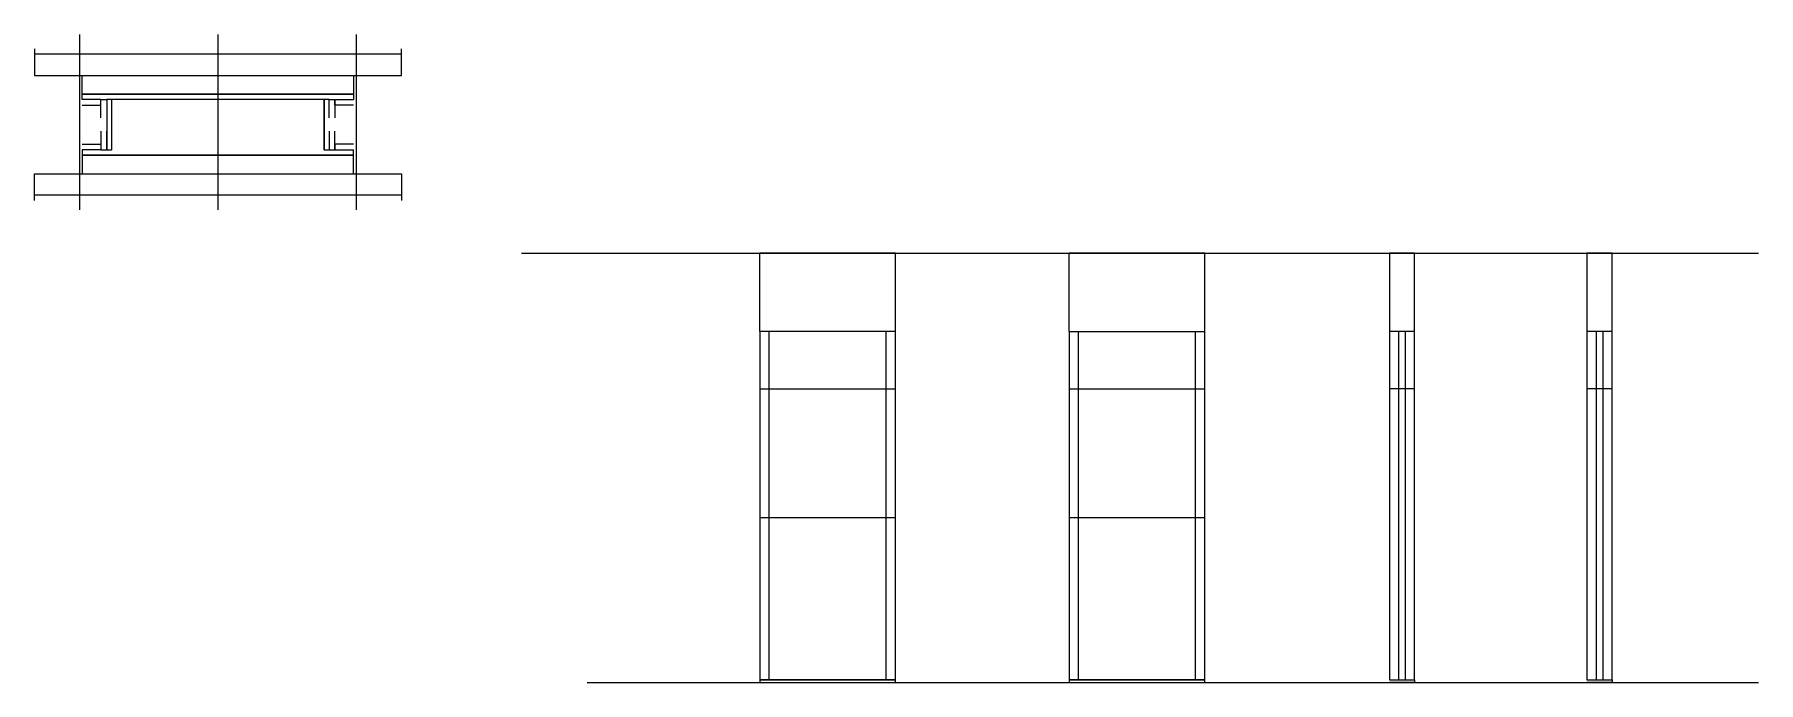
# Model space of a CAD drawing. Header units: metres. Extents: x 1920 to 3217, y 5089 to 5577.
import ezdxf

# ---------------------------------------------------------------- set-up
doc = ezdxf.new("R2010")
doc.units = ezdxf.units.M
for name, color, linetype in [('CHAPA', 7, 'Continuous'), ('COTA', 7, 'Continuous'), ('Hachura', 7, 'Continuous'), ('Madeira', 7, 'Continuous'), ('Nível', 7, 'Continuous'), ('Painéis', 7, 'Continuous'), ('Perfil Metálico', 7, 'Continuous'), ('SARR_2.2x7', 7, 'Continuous'), ('SARRAFO', 7, 'Continuous')]:
    doc.layers.add(name, color=color, linetype=linetype)

msp = doc.modelspace()

# ---------------------------------------------------------------- linework, layer by layer
at = {"layer": 'CHAPA', "color": 7, "lineweight": 25}
for points in [[(1955.9, 5528.1), (1955.9, 5532.1), (2159.9, 5532.1), (2159.9, 5528.1)], [(1955.9, 5528.1), (1955.9, 5532.1), (2159.9, 5532.1), (2159.9, 5528.1)], [(1977.9, 5528.1), (1974.3, 5528.1), (1974.3, 5490.1), (1977.9, 5490.1)], [(1977.9, 5528.1), (1974.3, 5528.1), (1974.3, 5490.1), (1977.9, 5490.1)], [(2141.5, 5528.1), (2137.9, 5528.1), (2137.9, 5490.1), (2141.5, 5490.1)], [(2141.5, 5528.1), (2137.9, 5528.1), (2137.9, 5490.1), (2141.5, 5490.1)], [(1955.9, 5490.1), (1955.9, 5486.1), (2159.9, 5486.1), (2159.9, 5490.1)], [(1955.9, 5490.1), (1955.9, 5486.1), (2159.9, 5486.1), (2159.9, 5490.1)]]:
    msp.add_lwpolyline(points, dxfattribs=at)
at = {"layer": 'COTA', "color": 7, "lineweight": 25}
for p, q in [((2567.5, 5412.4), (2465.5, 5412.4)), ((2465.5, 5353.4), (2465.5, 5412.4)), ((2567.5, 5353.4), (2567.5, 5412.4)), ((2800.3, 5412.4), (2698.3, 5412.4)), ((2698.3, 5353.4), (2698.3, 5412.4)), ((2800.3, 5353.4), (2800.3, 5412.4))]:
    msp.add_line(p, q, dxfattribs=at)
for points in [[(2958, 5353.4), (2958, 5412.4), (2939, 5412.4), (2939, 5353.4)], [(3106.5, 5353.4), (3106.5, 5412.4), (3087.5, 5412.4), (3087.5, 5353.4)]]:
    msp.add_lwpolyline(points, dxfattribs=at)
at = {"layer": 'Hachura', "color": 7, "lineweight": 25}
for p, q in [((1953.9, 5576.9), (1953.9, 5445.1)), ((2057.9, 5576.9), (2057.9, 5445.1)), ((2161.9, 5576.9), (2161.9, 5445.1))]:
    msp.add_line(p, q, dxfattribs=at)
at = {"layer": 'Madeira', "color": 7, "lineweight": 25}
for points in [[(2159.9, 5546.1), (2159.9, 5532.1), (1955.9, 5532.1), (1955.9, 5546.1)], [(2159.9, 5472.1), (2159.9, 5486.1), (1955.9, 5486.1), (1955.9, 5472.1)]]:
    msp.add_lwpolyline(points, dxfattribs=at)
at = {"layer": 'Nível', "color": 7, "lineweight": 25}
for p, q in [((2286.3, 5412.4), (3216.7, 5412.4)), ((2335.6, 5089.4), (3216.7, 5089.4))]:
    msp.add_line(p, q, dxfattribs=at)
at = {"layer": 'Painéis', "color": 7, "lineweight": 25}
for p, q in [((2465.5, 5353.4), (2465.5, 5089.4)), ((2567.5, 5353.4), (2465.5, 5353.4)), ((2567.5, 5089.4), (2567.5, 5353.4)), ((2698.3, 5353.4), (2698.3, 5089.4)), ((2698.3, 5353.4), (2800.3, 5353.4)), ((2800.3, 5089.4), (2800.3, 5353.4)), ((2939, 5353.4), (2939, 5091.4)), ((2958, 5353.4), (2939, 5353.4)), ((2958, 5091.4), (2958, 5353.4)), ((3087.5, 5353.4), (3087.5, 5091.4)), ((3106.5, 5353.4), (3087.5, 5353.4)), ((3106.5, 5091.4), (3106.5, 5353.4)), ((2465.5, 5310.4), (2567.5, 5310.4)), ((2698.3, 5310.4), (2800.3, 5310.4)), ((2958, 5310.4), (2939, 5310.4)), ((3106.5, 5310.4), (3087.5, 5310.4)), ((2567.5, 5213.4), (2465.5, 5213.4)), ((2800.3, 5213.4), (2698.3, 5213.4)), ((2465.5, 5091.4), (2567.5, 5091.4)), ((2698.3, 5091.4), (2800.3, 5091.4)), ((2939, 5091.4), (2958, 5091.4)), ((3087.5, 5091.4), (3106.5, 5091.4))]:
    msp.add_line(p, q, dxfattribs=at)
for points in [[(2137.9, 5490.1), (2137.9, 5528.1), (1977.9, 5528.1), (1977.9, 5490.1)], [(2567.5, 5091.4), (2465.5, 5091.4), (2465.5, 5089.4), (2567.5, 5089.4)], [(2800.3, 5091.4), (2698.3, 5091.4), (2698.3, 5089.4), (2800.3, 5089.4)], [(2939, 5091.4), (2958, 5091.4), (2958, 5089.4), (2939, 5089.4)], [(3087.5, 5091.4), (3106.5, 5091.4), (3106.5, 5089.4), (3087.5, 5089.4)]]:
    msp.add_lwpolyline(points, dxfattribs=at)
at = {"layer": 'Perfil Metálico', "color": 7, "lineweight": 25}
for points in [[(1919.9, 5566.1), (1919.9, 5546.1), (2195.9, 5546.1), (2195.9, 5566.1)], [(2195.9, 5550.1), (2195.9, 5562.1), (1919.9, 5562.1), (1919.9, 5550.1)], [(1919.9, 5452.1), (1919.9, 5472.1), (2195.9, 5472.1), (2195.9, 5452.1)], [(2195.9, 5468.1), (2195.9, 5456.1), (1919.9, 5456.1), (1919.9, 5468.1)]]:
    msp.add_lwpolyline(points, dxfattribs=at)
at = {"layer": 'SARR_2.2x7', "color": 7, "lineweight": 25}
for p, q in [((2472.5, 5310.4), (2472.5, 5353.4)), ((2560.5, 5310.4), (2560.5, 5353.4)), ((2705.3, 5310.4), (2705.3, 5353.4)), ((2793.3, 5310.4), (2793.3, 5353.4)), ((2946, 5353.4), (2946, 5091.4)), ((2951, 5353.4), (2951, 5091.4)), ((3094.5, 5353.4), (3094.5, 5091.4)), ((3099.5, 5353.4), (3099.5, 5091.4)), ((2472.5, 5213.4), (2472.5, 5310.4)), ((2560.5, 5213.4), (2560.5, 5310.4)), ((2705.3, 5213.4), (2705.3, 5310.4)), ((2793.3, 5213.4), (2793.3, 5310.4)), ((2472.5, 5091.4), (2472.5, 5213.4)), ((2560.5, 5091.4), (2560.5, 5213.4)), ((2705.3, 5091.4), (2705.3, 5213.4)), ((2793.3, 5091.4), (2793.3, 5213.4)), ((2472.5, 5091.4), (2472.5, 5091.4)), ((2560.5, 5091.4), (2560.5, 5091.4)), ((2705.3, 5091.4), (2705.3, 5091.4)), ((2793.3, 5091.4), (2793.3, 5091.4))]:
    msp.add_line(p, q, dxfattribs=at)
at = {"layer": 'SARRAFO', "color": 7, "lineweight": 25}
for points in [[(1955.9, 5523.7), (1969.9, 5523.7), (1969.9, 5528.1), (1955.9, 5528.1)], [(1969.9, 5514.1), (1969.9, 5528.1), (1974.3, 5528.1), (1974.3, 5514.1)], [(2141.5, 5514.1), (2141.5, 5528.1), (2145.9, 5528.1), (2145.9, 5514.1)], [(2159.9, 5523.7), (2145.9, 5523.7), (2145.9, 5528.1), (2159.9, 5528.1)], [(1969.9, 5504.1), (1969.9, 5490.1), (1974.3, 5490.1), (1974.3, 5504.1)], [(2141.5, 5504.1), (2141.5, 5490.1), (2145.9, 5490.1), (2145.9, 5504.1)], [(1955.9, 5494.5), (1969.9, 5494.5), (1969.9, 5490.1), (1955.9, 5490.1)], [(2159.9, 5494.5), (2145.9, 5494.5), (2145.9, 5490.1), (2159.9, 5490.1)]]:
    msp.add_lwpolyline(points, dxfattribs=at)

doc.saveas('drawing.dxf')
